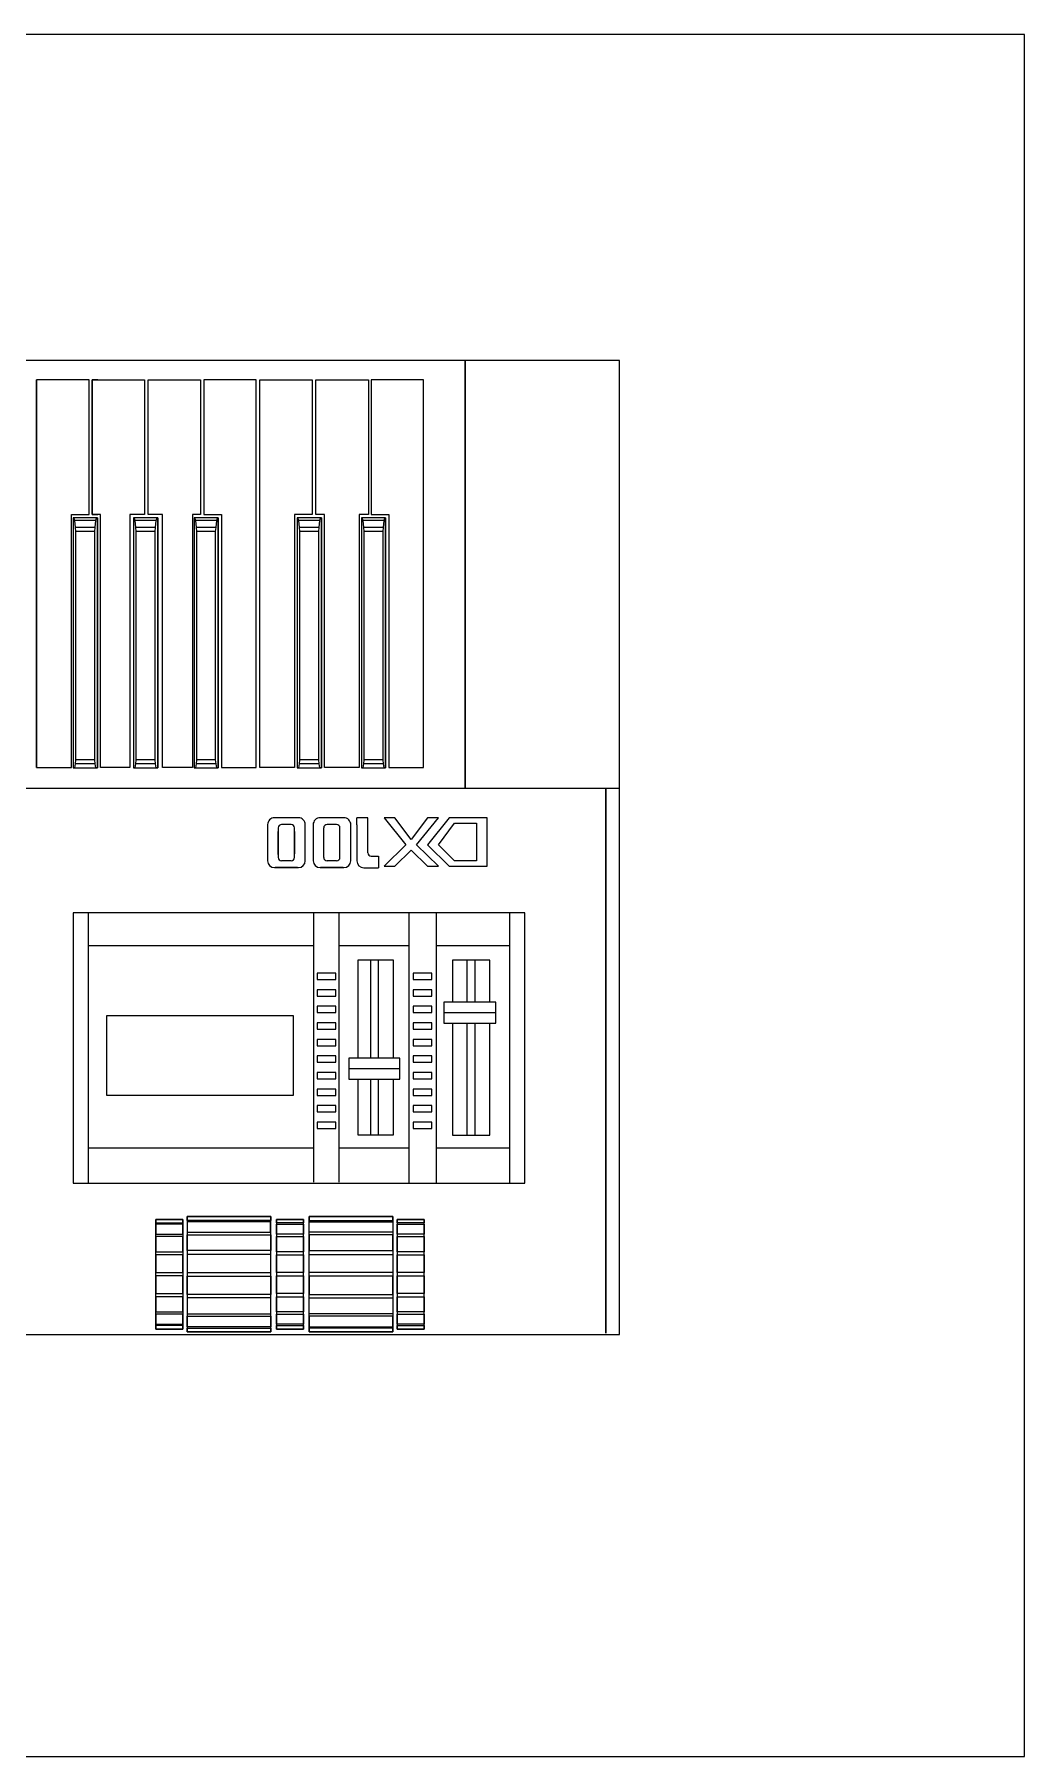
# Model space of a CAD drawing. Header units: millimetres. Extents: x 1551 to 1744, y 1536 to 1676.
# Drawn here: x 1575.427 to 1575.945, y 1580.01 to 1580.91 of the extents above; entities that cross this region are included whole.
import ezdxf

# ---------------------------------------------------------------- set-up
doc = ezdxf.new("R2010")
doc.units = ezdxf.units.MM
doc.layers.add('03_Fina', color=7, linetype='Continuous', lineweight=9)

# ---------------------------------------------------------------- blocks, each defined once
blk = doc.blocks.new('ca_mus12')
at = {"layer": '03_Fina', "color": 252, "linetype": 'Continuous', "true_color": 0x939598}
for p, q in [((0, 50.898), (0, 0)), ((101.974, 50.898), (0, 50.898)), ((10.211, 50.623), (10.211, 44.889)), ((10.211, 50.438), (10.211, 50.623)), ((10.211, 50.623), (11.613, 50.623)), ((11.613, 50.623), (10.211, 50.623)), ((11.613, 50.438), (10.211, 50.438)), ((11.613, 50.623), (11.613, 50.438)), ((11.613, 44.889), (11.613, 50.623)), ((11.845, 44.746), (11.845, 50.766)), ((11.845, 50.766), (11.845, 50.573)), ((16.214, 50.766), (11.845, 50.766)), ((11.845, 50.766), (16.214, 50.766)), ((11.845, 50.573), (16.214, 50.573)), ((11.845, 50.501), (11.845, 49.95)), ((16.214, 50.501), (11.845, 50.501)), ((16.214, 50.573), (16.214, 50.766)), ((16.214, 50.766), (16.214, 44.746)), ((16.214, 49.95), (16.214, 50.501)), ((16.518, 50.623), (16.518, 44.889)), ((16.518, 50.438), (16.518, 50.623)), ((16.518, 50.623), (17.92, 50.623)), ((17.92, 50.623), (16.518, 50.623)), ((17.92, 50.438), (16.518, 50.438)), ((17.92, 50.623), (17.92, 50.438)), ((17.92, 44.889), (17.92, 50.623)), ((18.224, 50.766), (18.224, 44.746)), ((22.594, 50.766), (18.224, 50.766)), ((18.224, 50.501), (22.594, 50.501)), ((18.224, 49.95), (18.224, 50.501)), ((18.225, 50.766), (22.594, 50.766)), ((18.225, 50.573), (18.225, 50.766)), ((22.594, 50.573), (18.225, 50.573)), ((22.594, 50.766), (22.594, 50.573)), ((22.594, 44.746), (22.594, 50.766)), ((22.594, 50.501), (22.594, 49.95)), ((22.826, 50.623), (22.826, 50.438)), ((24.227, 50.623), (22.826, 50.623)), ((22.826, 50.623), (24.227, 50.623)), ((22.826, 44.889), (22.826, 50.623)), ((22.826, 50.438), (24.227, 50.438)), ((24.227, 50.623), (24.227, 44.889)), ((24.227, 50.438), (24.227, 50.623)), ((10.211, 49.846), (10.211, 50.371)), ((10.211, 50.371), (11.613, 50.371)), ((11.613, 49.846), (10.211, 49.846)), ((10.211, 48.935), (10.211, 49.72)), ((10.211, 49.72), (11.613, 49.72)), ((11.613, 50.371), (11.613, 49.846)), ((11.613, 49.72), (11.613, 48.935)), ((11.845, 49.95), (16.214, 49.95)), ((11.845, 49.818), (16.214, 49.818)), ((11.845, 48.994), (11.845, 49.818)), ((16.214, 49.818), (16.214, 48.994)), ((16.518, 49.846), (16.518, 50.371)), ((16.518, 50.371), (17.92, 50.371)), ((17.92, 49.846), (16.518, 49.846)), ((16.518, 48.935), (16.518, 49.72)), ((16.518, 49.72), (17.92, 49.72)), ((17.92, 50.371), (17.92, 49.846)), ((17.92, 49.72), (17.92, 48.935)), ((22.594, 49.95), (18.224, 49.95)), ((18.224, 49.818), (18.224, 48.994)), ((22.594, 49.818), (18.224, 49.818)), ((22.594, 48.994), (22.594, 49.818)), ((22.826, 50.371), (22.826, 49.846)), ((24.227, 50.371), (22.826, 50.371)), ((22.826, 49.846), (24.227, 49.846)), ((22.826, 49.72), (22.826, 48.935)), ((24.227, 49.72), (22.826, 49.72)), ((24.227, 49.846), (24.227, 50.371)), ((24.227, 48.935), (24.227, 49.72)), ((11.613, 48.935), (10.211, 48.935)), ((10.211, 47.845), (10.211, 48.771)), ((10.211, 48.771), (11.613, 48.771)), ((11.613, 48.771), (11.613, 47.845)), ((16.214, 48.994), (11.845, 48.994)), ((11.845, 48.822), (11.845, 47.849)), ((16.214, 48.822), (11.845, 48.822)), ((16.214, 47.849), (16.214, 48.822)), ((17.92, 48.935), (16.518, 48.935)), ((16.518, 47.845), (16.518, 48.771)), ((16.518, 48.771), (17.92, 48.771)), ((17.92, 48.771), (17.92, 47.845)), ((18.224, 48.994), (22.594, 48.994)), ((18.224, 48.822), (22.594, 48.822)), ((18.224, 47.849), (18.224, 48.822)), ((22.594, 48.822), (22.594, 47.849)), ((22.826, 48.935), (24.227, 48.935)), ((22.826, 48.771), (22.826, 47.845)), ((24.227, 48.771), (22.826, 48.771)), ((24.227, 47.845), (24.227, 48.771)), ((11.613, 47.845), (10.211, 47.845)), ((11.845, 47.849), (16.214, 47.849)), ((17.92, 47.845), (16.518, 47.845)), ((22.594, 47.849), (18.224, 47.849)), ((22.826, 47.845), (24.227, 47.845)), ((10.211, 46.741), (10.211, 47.667)), ((10.211, 47.667), (11.613, 47.667)), ((11.613, 47.667), (11.613, 46.741)), ((11.845, 47.663), (16.214, 47.663)), ((11.845, 46.725), (11.845, 47.663)), ((16.214, 47.663), (16.214, 46.725)), ((16.518, 46.741), (16.518, 47.667)), ((16.518, 47.667), (17.92, 47.667)), ((17.92, 47.667), (17.92, 46.741)), ((18.224, 47.663), (18.224, 46.725)), ((22.594, 47.663), (18.224, 47.663)), ((22.594, 46.725), (22.594, 47.663)), ((22.826, 47.667), (22.826, 46.741)), ((24.227, 47.667), (22.826, 47.667)), ((24.227, 46.741), (24.227, 47.667)), ((11.613, 46.741), (10.211, 46.741)), ((10.211, 45.792), (10.211, 46.577)), ((10.211, 46.577), (11.613, 46.577)), ((11.613, 46.577), (11.613, 45.792)), ((16.214, 46.725), (11.845, 46.725)), ((11.845, 46.518), (11.845, 45.694)), ((16.214, 46.518), (11.845, 46.518)), ((16.214, 45.694), (16.214, 46.518)), ((17.92, 46.741), (16.518, 46.741)), ((16.518, 45.792), (16.518, 46.577)), ((16.518, 46.577), (17.92, 46.577)), ((17.92, 46.577), (17.92, 45.792)), ((18.224, 46.725), (22.594, 46.725)), ((18.224, 46.518), (22.594, 46.518)), ((18.224, 45.694), (18.224, 46.518)), ((22.594, 46.518), (22.594, 45.694)), ((22.826, 46.741), (24.227, 46.741)), ((22.826, 46.577), (22.826, 45.792)), ((24.227, 46.577), (22.826, 46.577)), ((24.227, 45.792), (24.227, 46.577)), ((11.613, 45.792), (10.211, 45.792)), ((10.211, 45.142), (10.211, 45.666)), ((10.211, 45.666), (11.613, 45.666)), ((11.613, 45.142), (10.211, 45.142)), ((10.211, 44.889), (10.211, 45.074)), ((10.211, 45.074), (11.613, 45.074)), ((11.613, 45.666), (11.613, 45.142)), ((11.613, 45.074), (11.613, 44.889)), ((11.845, 45.694), (16.214, 45.694)), ((11.845, 45.562), (16.21, 45.562)), ((11.845, 45.011), (11.845, 45.562)), ((16.21, 45.011), (11.845, 45.011)), ((16.21, 45.562), (16.21, 45.011)), ((17.92, 45.792), (16.518, 45.792)), ((16.518, 45.142), (16.518, 45.666)), ((16.518, 45.666), (17.92, 45.666)), ((17.92, 45.142), (16.518, 45.142)), ((16.518, 44.889), (16.518, 45.074)), ((16.518, 45.074), (17.92, 45.074)), ((17.92, 45.666), (17.92, 45.142)), ((17.92, 45.074), (17.92, 44.889)), ((22.594, 45.694), (18.224, 45.694)), ((18.229, 45.562), (18.229, 45.011)), ((22.594, 45.562), (18.229, 45.562)), ((18.229, 45.011), (22.594, 45.011)), ((22.594, 45.011), (22.594, 45.562)), ((22.826, 45.792), (24.227, 45.792)), ((22.826, 45.666), (22.826, 45.142)), ((24.227, 45.666), (22.826, 45.666)), ((22.826, 45.142), (24.227, 45.142)), ((22.826, 45.074), (22.826, 44.889)), ((24.227, 45.074), (22.826, 45.074)), ((24.227, 45.142), (24.227, 45.666)), ((24.227, 44.889), (24.227, 45.074)), ((11.613, 44.889), (10.211, 44.889)), ((10.211, 44.889), (11.613, 44.889)), ((11.845, 44.94), (11.845, 44.746)), ((16.214, 44.94), (11.845, 44.94)), ((11.845, 44.746), (16.214, 44.746)), ((16.214, 44.746), (11.845, 44.746)), ((16.214, 44.746), (16.214, 44.94)), ((17.92, 44.889), (16.518, 44.889)), ((16.518, 44.889), (17.92, 44.889)), ((18.224, 44.94), (22.594, 44.94)), ((18.224, 44.746), (18.224, 44.94)), ((18.224, 44.746), (22.594, 44.746)), ((22.594, 44.746), (18.224, 44.746)), ((22.594, 44.94), (22.594, 44.746)), ((22.826, 44.889), (24.227, 44.889)), ((24.227, 44.889), (22.826, 44.889)), ((4.934, 42.989), (4.934, 28.871)), ((28.553, 42.989), (4.934, 42.989)), ((5.725, 42.957), (5.725, 28.903)), ((9.556, 42.957), (9.556, 28.903)), ((11.011, 28.903), (11.011, 42.957)), ((14.646, 42.951), (14.646, 28.908)), ((15.995, 28.908), (15.995, 42.951)), ((27.762, 28.903), (27.762, 42.957)), ((28.553, 28.871), (28.553, 42.989)), ((5.725, 41.165), (9.556, 41.165)), ((11.011, 41.165), (14.646, 41.165)), ((15.995, 41.165), (27.762, 41.165)), ((6.765, 40.495), (6.765, 34.641)), ((8.729, 40.495), (6.765, 40.495)), ((7.543, 40.464), (7.543, 34.641)), ((7.951, 40.464), (7.951, 34.641)), ((8.729, 34.641), (8.729, 40.495)), ((9.806, 40.141, 2.328), (9.806, 39.81, 2.328)), ((10.779, 40.141, 2.328), (9.806, 40.141, 2.328)), ((9.806, 39.81, 2.328), (10.779, 39.81, 2.328)), ((10.779, 39.81, 2.328), (10.779, 40.141, 2.328)), ((11.807, 40.463), (11.807, 37.567)), ((13.676, 40.463), (11.807, 40.463)), ((12.585, 40.432), (12.585, 37.567)), ((12.992, 40.432), (12.992, 37.567)), ((13.676, 37.567), (13.676, 40.463)), ((14.824, 40.141, 2.328), (14.824, 39.81, 2.328)), ((15.797, 40.141, 2.328), (14.824, 40.141, 2.328)), ((14.824, 39.81, 2.328), (15.797, 39.81, 2.328)), ((15.797, 39.81, 2.328), (15.797, 40.141, 2.328)), ((9.806, 39.276, 2.328), (9.806, 38.945, 2.328)), ((10.779, 39.276, 2.328), (9.806, 39.276, 2.328)), ((9.806, 38.945, 2.328), (10.779, 38.945, 2.328)), ((10.779, 38.945, 2.328), (10.779, 39.276, 2.328)), ((14.824, 39.276, 2.328), (14.824, 38.945, 2.328)), ((15.797, 39.276, 2.328), (14.824, 39.276, 2.328)), ((14.824, 38.945, 2.328), (15.797, 38.945, 2.328)), ((15.797, 38.945, 2.328), (15.797, 39.276, 2.328)), ((9.806, 38.411, 2.328), (9.806, 38.08, 2.328)), ((10.779, 38.411, 2.328), (9.806, 38.411, 2.328)), ((9.806, 38.08, 2.328), (10.779, 38.08, 2.328)), ((10.779, 38.08, 2.328), (10.779, 38.411, 2.328)), ((14.824, 38.411, 2.328), (14.824, 38.08, 2.328)), ((15.797, 38.411, 2.328), (14.824, 38.411, 2.328)), ((14.824, 38.08, 2.328), (15.797, 38.08, 2.328)), ((15.797, 38.08, 2.328), (15.797, 38.411, 2.328)), ((17.03, 38.406), (17.03, 34.253)), ((26.814, 38.406), (17.03, 38.406)), ((26.814, 34.253), (26.814, 38.406)), ((9.806, 37.546, 2.328), (9.806, 37.215, 2.328)), ((10.779, 37.546, 2.328), (9.806, 37.546, 2.328)), ((9.806, 37.215, 2.328), (10.779, 37.215, 2.328)), ((10.779, 37.215, 2.328), (10.779, 37.546, 2.328)), ((11.475, 37.567), (11.475, 36.467)), ((14.139, 37.567), (11.475, 37.567)), ((11.475, 37.017), (14.139, 37.017)), ((14.139, 36.467), (14.139, 37.567)), ((14.824, 37.546, 2.328), (14.824, 37.215, 2.328)), ((15.797, 37.546, 2.328), (14.824, 37.546, 2.328)), ((14.824, 37.215, 2.328), (15.797, 37.215, 2.328)), ((15.797, 37.215, 2.328), (15.797, 37.546, 2.328)), ((9.806, 36.681, 2.328), (9.806, 36.35, 2.328)), ((10.779, 36.681, 2.328), (9.806, 36.681, 2.328)), ((9.806, 36.35, 2.328), (10.779, 36.35, 2.328)), ((10.779, 36.35, 2.328), (10.779, 36.681, 2.328)), ((11.475, 36.467), (14.139, 36.467)), ((11.807, 36.467), (11.807, 31.345)), ((12.585, 36.467), (12.585, 31.345)), ((12.992, 36.467), (12.992, 31.345)), ((13.676, 31.345), (13.676, 36.467)), ((14.824, 36.681, 2.328), (14.824, 36.35, 2.328)), ((15.797, 36.681, 2.328), (14.824, 36.681, 2.328)), ((14.824, 36.35, 2.328), (15.797, 36.35, 2.328)), ((15.797, 36.35, 2.328), (15.797, 36.681, 2.328)), ((9.806, 35.816, 2.328), (9.806, 35.485, 2.328)), ((10.779, 35.816, 2.328), (9.806, 35.816, 2.328)), ((9.806, 35.485, 2.328), (10.779, 35.485, 2.328)), ((10.779, 35.485, 2.328), (10.779, 35.816, 2.328)), ((14.824, 35.816, 2.328), (14.824, 35.485, 2.328)), ((15.797, 35.816, 2.328), (14.824, 35.816, 2.328)), ((14.824, 35.485, 2.328), (15.797, 35.485, 2.328)), ((15.797, 35.485, 2.328), (15.797, 35.816, 2.328)), ((6.451, 34.641), (6.451, 33.541)), ((9.17, 34.641), (6.451, 34.641)), ((9.17, 33.541), (9.17, 34.641)), ((9.806, 34.951, 2.328), (9.806, 34.62, 2.328)), ((10.779, 34.951, 2.328), (9.806, 34.951, 2.328)), ((9.806, 34.62, 2.328), (10.779, 34.62, 2.328)), ((10.779, 34.62, 2.328), (10.779, 34.951, 2.328)), ((14.824, 34.951, 2.328), (14.824, 34.62, 2.328)), ((15.797, 34.951, 2.328), (14.824, 34.951, 2.328)), ((14.824, 34.62, 2.328), (15.797, 34.62, 2.328)), ((15.797, 34.62, 2.328), (15.797, 34.951, 2.328)), ((17.03, 34.253), (26.814, 34.253)), ((6.451, 34.091), (9.17, 34.091)), ((6.451, 33.541), (9.17, 33.541)), ((6.765, 33.541), (6.765, 31.345)), ((7.543, 33.541), (7.543, 31.345)), ((7.951, 33.541), (7.951, 31.345)), ((8.729, 31.345), (8.729, 33.541)), ((9.806, 34.086, 2.328), (9.806, 33.755, 2.328)), ((10.779, 34.086, 2.328), (9.806, 34.086, 2.328)), ((9.806, 33.755, 2.328), (10.779, 33.755, 2.328)), ((10.779, 33.755, 2.328), (10.779, 34.086, 2.328)), ((14.824, 34.086, 2.328), (14.824, 33.755, 2.328)), ((15.797, 34.086, 2.328), (14.824, 34.086, 2.328)), ((14.824, 33.755, 2.328), (15.797, 33.755, 2.328)), ((15.797, 33.755, 2.328), (15.797, 34.086, 2.328)), ((9.806, 33.221, 2.328), (9.806, 32.89, 2.328)), ((10.779, 33.221, 2.328), (9.806, 33.221, 2.328)), ((9.806, 32.89, 2.328), (10.779, 32.89, 2.328)), ((10.779, 32.89, 2.328), (10.779, 33.221, 2.328)), ((14.824, 33.221, 2.328), (14.824, 32.89, 2.328)), ((15.797, 33.221, 2.328), (14.824, 33.221, 2.328)), ((14.824, 32.89, 2.328), (15.797, 32.89, 2.328)), ((15.797, 32.89, 2.328), (15.797, 33.221, 2.328)), ((9.806, 32.356, 2.328), (9.806, 32.025, 2.328)), ((10.779, 32.356, 2.328), (9.806, 32.356, 2.328)), ((9.806, 32.025, 2.328), (10.779, 32.025, 2.328)), ((10.779, 32.025, 2.328), (10.779, 32.356, 2.328)), ((14.824, 32.356, 2.328), (14.824, 32.025, 2.328)), ((15.797, 32.356, 2.328), (14.824, 32.356, 2.328)), ((14.824, 32.025, 2.328), (15.797, 32.025, 2.328)), ((15.797, 32.025, 2.328), (15.797, 32.356, 2.328)), ((6.765, 31.345), (8.729, 31.345)), ((11.807, 31.345), (13.676, 31.345)), ((5.725, 30.588), (9.556, 30.588)), ((11.011, 30.588), (14.646, 30.588)), ((15.995, 30.588), (27.762, 30.588)), ((4.934, 28.871), (28.553, 28.871)), ((8.894, 26.438, 0.139), (6.908, 26.438, 0.139)), ((6.908, 26.438, 0.139), (6.908, 23.899, 0.139)), ((7.475, 24.181, 0.743), (7.475, 26.156, 0.743)), ((7.475, 26.156, 0.743), (8.611, 26.156, 0.743)), ((8.611, 26.156, 0.743), (9.462, 25.31, 0.743)), ((10.03, 25.31, 0.139), (8.894, 26.438, 0.139)), ((10.03, 26.438, 0.774), (9.462, 26.438, 0.774)), ((9.462, 26.438, 0.774), (10.597, 25.31, 0.774)), ((10.881, 25.592, 0.774), (10.03, 26.438, 0.774)), ((11.732, 26.438, 0.774), (10.881, 25.592, 0.774)), ((11.165, 25.31, 0.774), (12.3, 26.438, 0.774)), ((12.3, 26.438, 0.774), (11.732, 26.438, 0.774)), ((12.584, 25.913, 0.714), (12.584, 26.515, 0.179)), ((13.358, 26.515, 0.136), (12.584, 26.515, 0.179)), ((13.719, 24.268, 0.136), (13.719, 26.154, 0.136)), ((14.039, 26.147, 0.139), (14.039, 24.261, 0.139)), ((15.647, 26.508, 0.139), (14.399, 26.508, 0.139)), ((14.438, 26.508, 0.139), (15.621, 26.508, 0.139)), ((14.785, 26.153, 0.139), (15.275, 26.153, 0.139)), ((16.007, 24.261, 0.139), (16.007, 26.147, 0.139)), ((16.418, 26.147, 0.139), (16.418, 24.261, 0.139)), ((18.026, 26.508, 0.139), (16.778, 26.508, 0.139)), ((16.817, 26.508, 0.139), (17.999, 26.508, 0.139)), ((17.164, 26.153, 0.139), (17.654, 26.153, 0.139)), ((18.386, 24.261, 0.139), (18.386, 26.147, 0.139)), ((9.462, 25.31, 0.743), (8.611, 24.181, 0.743)), ((8.894, 23.899, 0.139), (10.03, 25.31, 0.139)), ((10.597, 25.31, 0.774), (9.462, 23.899, 0.774)), ((10.03, 25.31, 0.139), (10.03, 25.31, 0.139)), ((12.3, 23.899, 0.774), (11.165, 25.31, 0.774)), ((12.971, 25.913, 0.697), (12.584, 25.913, 0.697)), ((13.151, 25.733, 0.697), (13.151, 24.422, 0.312)), ((14.605, 25.972, 0.139), (14.605, 24.432, 0.139)), ((15.456, 25.972, 0.139), (15.456, 24.432, 0.139)), ((16.982, 24.616, 0.253), (16.982, 25.791, 0.382)), ((16.983, 25.972, 0.139), (16.983, 24.432, 0.139)), ((17.834, 24.432, 0.139), (17.834, 25.972, 0.139)), ((17.834, 25.826, 0.064), (17.834, 24.616, 0.253)), ((10.03, 23.899, 0.774), (10.881, 25.028, 0.774)), ((10.881, 25.028, 0.774), (11.732, 23.899, 0.774)), ((13.151, 24.422, 0.312), (13.151, 23.901, 0.312)), ((6.908, 23.899, 0.139), (8.894, 23.899, 0.139)), ((8.611, 24.181, 0.743), (7.475, 24.181, 0.743)), ((9.462, 23.899, 0.774), (10.03, 23.899, 0.774)), ((11.732, 23.899, 0.774), (12.3, 23.899, 0.774)), ((13.151, 23.901, 0.312), (13.719, 23.901, 0.312)), ((13.719, 24.268, 0.136), (13.719, 23.901, 0.136)), ((14.399, 23.901, 0.139), (15.647, 23.901, 0.139)), ((14.785, 24.251, 0.139), (15.275, 24.251, 0.139)), ((16.778, 23.901, 0.139), (18.026, 23.901, 0.139)), ((17.164, 24.251, 0.139), (17.654, 24.251, 0.139)), ((0, 22.375), (101.974, 22.375)), ((10.235, 21.28), (10.235, 1.007)), ((12.046, 21.28), (10.235, 21.28)), ((10.235, 21.28), (10.235, 1.007)), ((12.046, 8.045), (12.046, 21.28)), ((12.218, 21.285), (12.218, 8.219)), ((12.218, 8.219), (12.218, 21.285)), ((12.218, 21.285), (12.297, 21.285)), ((13.479, 21.285), (12.218, 21.285)), ((12.297, 21.285), (12.337, 21.077)), ((12.336, 21.077), (13.361, 21.077)), ((12.337, 21.077), (12.356, 20.87)), ((12.356, 20.87), (13.341, 20.868)), ((12.356, 20.87), (12.356, 8.946)), ((13.36, 21.077), (13.341, 20.87)), ((13.341, 20.87), (13.341, 8.946)), ((13.4, 21.285), (13.36, 21.077)), ((13.479, 21.285), (13.4, 21.285)), ((13.479, 8.219), (13.479, 21.285)), ((13.479, 8.219), (13.479, 21.285)), ((13.595, 8.045), (13.595, 21.28)), ((13.595, 21.28), (15.407, 21.28)), ((15.407, 21.28), (15.407, 8.045)), ((15.578, 21.285), (15.578, 8.219)), ((15.578, 8.219), (15.578, 21.285)), ((15.578, 21.285), (15.657, 21.285)), ((16.84, 21.285), (15.578, 21.285)), ((15.657, 21.285), (15.698, 21.077)), ((15.696, 21.077), (16.721, 21.077)), ((15.698, 21.077), (15.716, 20.87)), ((15.716, 20.87), (16.702, 20.868)), ((15.716, 20.87), (15.716, 8.946)), ((16.72, 21.077), (16.702, 20.87)), ((16.702, 20.87), (16.702, 8.946)), ((16.761, 21.285), (16.72, 21.077)), ((16.84, 21.285), (16.761, 21.285)), ((16.84, 8.219), (16.84, 21.285)), ((16.84, 8.219), (16.84, 21.285)), ((16.986, 8.045), (16.986, 21.28)), ((16.986, 21.28), (18.797, 21.28)), ((18.797, 21.28), (18.797, 1.007)), ((18.983, 21.28), (18.983, 1.007)), ((20.794, 21.28), (18.983, 21.28)), ((20.794, 8.045), (20.794, 21.28)), ((20.966, 21.285), (20.966, 8.219)), ((20.966, 8.219), (20.966, 21.285)), ((20.966, 21.285), (21.045, 21.285)), ((22.227, 21.285), (20.966, 21.285)), ((21.045, 21.285), (21.085, 21.077)), ((21.084, 21.077), (22.109, 21.077)), ((21.085, 21.077), (21.104, 20.87)), ((21.104, 20.87), (22.089, 20.868)), ((21.104, 20.87), (21.104, 8.946)), ((22.108, 21.077), (22.089, 20.87)), ((22.089, 20.87), (22.089, 8.946)), ((22.148, 21.285), (22.108, 21.077)), ((22.227, 21.285), (22.148, 21.285)), ((22.227, 8.219), (22.227, 21.285)), ((22.227, 8.219), (22.227, 21.285)), ((22.317, 8.045), (22.317, 21.28)), ((22.317, 21.28), (23.877, 21.28)), ((23.877, 21.28), (23.877, 8.045)), ((24.13, 21.285), (24.13, 8.219)), ((24.13, 8.219), (24.13, 21.285)), ((24.13, 21.285), (24.208, 21.285)), ((25.391, 21.285), (24.13, 21.285)), ((24.208, 21.285), (24.249, 21.077)), ((24.248, 21.077), (25.273, 21.077)), ((24.249, 21.077), (24.267, 20.87)), ((24.267, 20.87), (25.253, 20.868)), ((24.267, 20.87), (24.267, 8.946)), ((25.271, 21.077), (25.253, 20.87)), ((25.253, 20.87), (25.253, 8.946)), ((25.312, 21.285), (25.271, 21.077)), ((25.391, 21.285), (25.312, 21.285)), ((25.391, 8.219), (25.391, 21.285)), ((25.391, 8.219), (25.391, 21.285)), ((25.585, 8.045), (25.585, 21.28)), ((25.585, 21.28), (27.133, 21.28)), ((27.133, 21.28), (27.133, 8.045)), ((27.286, 21.285), (27.286, 8.219)), ((27.286, 8.219), (27.286, 21.285)), ((27.286, 21.285), (27.365, 21.285)), ((28.547, 21.285), (27.286, 21.285)), ((27.365, 21.285), (27.405, 21.077)), ((27.404, 21.077), (28.429, 21.077)), ((27.405, 21.077), (27.424, 20.87)), ((27.424, 20.87), (28.409, 20.868)), ((27.424, 20.87), (27.424, 8.946)), ((28.428, 21.077), (28.409, 20.87)), ((28.409, 20.87), (28.409, 8.946)), ((28.469, 21.285), (28.428, 21.077)), ((28.547, 21.285), (28.469, 21.285)), ((28.547, 8.219), (28.547, 21.285)), ((28.547, 8.219), (28.547, 21.285)), ((28.646, 21.28), (28.646, 8.045)), ((30.47, 21.28), (28.646, 21.28)), ((30.47, 21.28), (30.47, 1.007)), ((30.47, 1.007), (30.47, 21.28)), ((12.257, 8.219), (12.218, 8.219)), ((12.218, 8.219), (13.479, 8.219)), ((12.297, 8.371), (12.257, 8.219)), ((12.336, 8.723), (12.297, 8.371)), ((12.297, 8.371), (13.4, 8.371)), ((12.356, 8.946), (12.336, 8.723)), ((12.336, 8.723), (13.361, 8.723)), ((12.356, 8.946), (13.341, 8.946)), ((13.341, 8.946), (13.361, 8.723)), ((13.361, 8.723), (13.4, 8.371)), ((13.4, 8.371), (13.44, 8.219)), ((13.44, 8.219), (13.479, 8.219)), ((15.618, 8.219), (15.578, 8.219)), ((15.578, 8.219), (16.84, 8.219)), ((15.657, 8.371), (15.618, 8.219)), ((15.696, 8.723), (15.657, 8.371)), ((15.657, 8.371), (16.761, 8.371)), ((15.716, 8.946), (15.696, 8.723)), ((15.696, 8.723), (16.721, 8.723)), ((15.716, 8.946), (16.702, 8.946)), ((16.702, 8.946), (16.721, 8.723)), ((16.721, 8.723), (16.761, 8.371)), ((16.761, 8.371), (16.8, 8.219)), ((16.8, 8.219), (16.84, 8.219)), ((21.005, 8.219), (20.966, 8.219)), ((20.966, 8.219), (22.227, 8.219)), ((21.045, 8.371), (21.005, 8.219)), ((21.084, 8.723), (21.045, 8.371)), ((21.045, 8.371), (22.148, 8.371)), ((21.104, 8.946), (21.084, 8.723)), ((21.084, 8.723), (22.109, 8.723)), ((21.104, 8.946), (22.089, 8.946)), ((22.089, 8.946), (22.109, 8.723)), ((22.109, 8.723), (22.148, 8.371)), ((22.148, 8.371), (22.188, 8.219)), ((22.188, 8.219), (22.227, 8.219)), ((24.169, 8.219), (24.13, 8.219)), ((24.13, 8.219), (25.391, 8.219)), ((24.208, 8.371), (24.169, 8.219)), ((24.248, 8.723), (24.208, 8.371)), ((24.208, 8.371), (25.312, 8.371)), ((24.267, 8.946), (24.248, 8.723)), ((24.248, 8.723), (25.273, 8.723)), ((24.267, 8.946), (25.253, 8.946)), ((25.253, 8.946), (25.273, 8.723)), ((25.273, 8.723), (25.312, 8.371)), ((25.312, 8.371), (25.351, 8.219)), ((25.351, 8.219), (25.391, 8.219)), ((27.326, 8.219), (27.286, 8.219)), ((27.286, 8.219), (28.547, 8.219)), ((27.365, 8.371), (27.326, 8.219)), ((27.404, 8.723), (27.365, 8.371)), ((27.365, 8.371), (28.469, 8.371)), ((27.424, 8.946), (27.404, 8.723)), ((27.404, 8.723), (28.429, 8.723)), ((27.424, 8.946), (28.409, 8.946)), ((28.409, 8.946), (28.429, 8.723)), ((28.429, 8.723), (28.469, 8.371)), ((28.469, 8.371), (28.508, 8.219)), ((28.508, 8.219), (28.547, 8.219)), ((12.973, 8.045), (12.046, 8.045)), ((12.973, 1.007), (12.973, 8.045)), ((13.121, 8.045), (13.595, 8.045)), ((13.121, 1.007), (13.121, 8.045)), ((15.407, 8.045), (15.874, 8.045)), ((15.874, 8.045), (15.874, 1.007)), ((16.058, 8.045), (16.986, 8.045)), ((16.058, 1.007), (16.058, 8.045)), ((21.721, 8.045), (20.794, 8.045)), ((21.721, 1.007), (21.721, 8.045)), ((21.897, 8.045), (22.317, 8.045)), ((21.897, 1.007), (21.897, 8.045)), ((23.877, 8.045), (24.635, 8.045)), ((24.635, 8.045), (24.635, 1.007)), ((24.816, 1.007), (24.816, 8.045)), ((24.816, 8.045), (25.456, 8.045)), ((24.816, 8.045), (25.585, 8.045)), ((24.816, 1.007), (24.816, 8.045)), ((27.133, 8.045), (27.568, 8.045)), ((27.568, 8.045), (27.267, 8.045)), ((27.568, 1.007), (27.568, 8.045)), ((27.568, 8.045), (27.568, 1.007)), ((27.717, 8.045), (27.717, 1.007)), ((28.646, 8.045), (27.717, 8.045)), ((10.235, 1.007), (12.973, 1.007)), ((15.874, 1.007), (13.121, 1.007)), ((18.797, 1.007), (16.058, 1.007)), ((18.983, 1.007), (21.721, 1.007)), ((24.635, 1.007), (21.897, 1.007)), ((27.267, 1.007), (24.816, 1.007)), ((27.568, 1.007), (24.816, 1.007)), ((27.267, 1.007), (27.568, 1.007)), ((27.717, 1.007), (30.47, 1.007)), ((0, 0), (101.974, 0))]:
    blk.add_line(p, q, dxfattribs=at)
at = {"layer": '03_Fina', "color": 252, "true_color": 0x939598}
for points in [[(0.706, 22.375, 0), (0.706, 50.834, 0), (0.706, 50.834, 0)], [(8.054, 0.348, 0), (8.054, -0.005, 0), (8.054, 22.375, 0)]]:
    blk.add_polyline3d(points, close=True, dxfattribs=at)
at = {"layer": '03_Fina', "color": 252, "linetype": 'Continuous', "true_color": 0x939598}
for centre, major_axis, start_param, end_param in [((13.358, 26.154, 0.136), (-0.255, 0.255), 3.926991, 5.497787), ((14.399, 26.147, 0.139), (-0.255, 0.255), -0.785398, 0.785398), ((14.785, 25.972, 0.139), (0.127, 0.127), 0.785398, 2.356194), ((15.275, 25.972, 0.139), (0.127, 0.127), 5.497787, 7.068583), ((15.647, 26.147, 0.139), (0.255, 0.255), 5.497787, 7.068583), ((16.778, 26.147, 0.139), (-0.255, 0.255), -0.785398, 0.785398), ((17.164, 25.972, 0.139), (0.127, 0.127), 0.785398, 2.356194), ((17.654, 25.972, 0.139), (0.127, 0.127), 5.497787, 7.068583), ((18.026, 26.147, 0.139), (0.255, 0.255), 5.497787, 7.068583), ((12.971, 25.733, 0.697), (-0.127, 0.127), 3.926991, 5.497787), ((14.785, 24.432, 0.139), (-0.127, 0.127), 0.785398, 2.356194), ((15.275, 24.432, 0.139), (-0.127, 0.127), 2.356194, 3.926991), ((17.164, 24.432, 0.139), (-0.127, 0.127), 0.785398, 2.356194), ((17.654, 24.432, 0.139), (-0.127, 0.127), 2.356194, 3.926991), ((14.399, 24.261, 0.139), (0.255, 0.255), 2.356194, 3.926991), ((15.647, 24.261, 0.139), (-0.255, 0.255), 2.356194, 3.926991), ((16.778, 24.261, 0.139), (0.255, 0.255), 2.356194, 3.926991), ((18.026, 24.261, 0.139), (-0.255, 0.255), 2.356194, 3.926991)]:
    blk.add_ellipse(centre, major_axis=major_axis, ratio=1, start_param=start_param, end_param=end_param, dxfattribs=at)

msp = doc.modelspace()

# ---------------------------------------------------------------- linework, layer by layer
at = {"layer": '03_Fina', "color": 252, "lineweight": 9, "true_color": 0x939598}
msp.add_lwpolyline([(1574.54451, 1580.01001), (1575.94451, 1580.01001), (1575.94451, 1580.91001), (1574.54451, 1580.91001)], close=True, dxfattribs=at)

# ---------------------------------------------------------------- block references
at = {"layer": '03_Fina', "color": 252, "lineweight": 9, "true_color": 0x939598, "xscale": 0.01, "yscale": 0.01, "zscale": 0.01, "rotation": 180}
msp.add_blockref('ca_mus12', (1575.73268, 1580.73964), dxfattribs=at)

doc.saveas('drawing.dxf')
